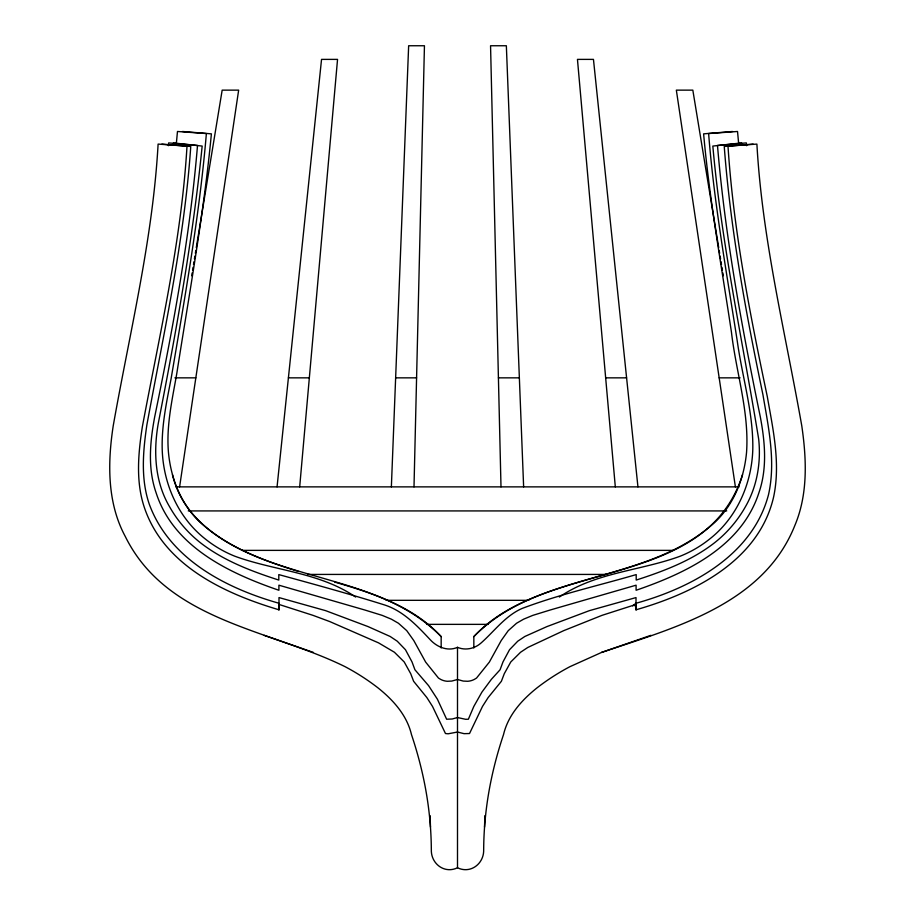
<?xml version="1.0" encoding="UTF-8"?>
<svg xmlns="http://www.w3.org/2000/svg" width="915" height="915" viewBox="0 0 915 915"><rect width="100%" height="100%" fill="white"/><g stroke="black" fill="none" stroke-linecap="round" stroke-linejoin="round"><path stroke-width="1.37" d="M414.003 486.872L424.446 45.75L408.65 45.75L391.368 486.872M484.515 827.057L484.904 815.631M299.685 486.872L337.543 59.384L321.542 59.384L277.062 486.872M176.298 143.975L177.476 131.486L206.378 133.544C199.436 215.871 184.876 297.318 171.094 378.707C166.576 402.028 161.532 425.555 162.207 449.459C163.247 483.6 178.128 517.718 205.337 539.015A115.816 115.816 0 0 0 234.983 556.274C274.877 570.869 319.678 572.321 355.638 597.038M168.383 145.702L168.657 142.912L197.514 145.462C189.885 236.836 173.152 327.09 154.704 416.805C150.003 441.796 147.567 468.286 156.099 492.762C173.495 546.884 229.082 573.145 278.903 590.267L278.903 585.188L364.81 610.008L382.218 615.383L391.368 619.181L398.448 623.252L406.763 630.675L413.797 640.569L425.647 662.094L438.479 678.072L440.664 679.399A16.916 16.916 0 0 0 447.286 681.275L451.793 681.069L457.5 679.49L463.207 681.069L467.714 681.275A16.916 16.916 0 0 0 474.336 679.399L476.521 678.072L489.353 662.094L501.203 640.569L508.237 630.675L516.552 623.252L523.632 619.181L532.782 615.383L550.19 610.008L636.097 585.188L636.097 590.267C685.918 573.145 741.505 546.884 758.901 492.762C767.433 468.286 764.997 441.796 760.296 416.805C741.848 327.09 725.115 236.836 717.486 145.462L746.343 142.912L746.617 145.702M179.603 486.872L238.655 90.139L222.173 90.139L196.29 247.633M191.67 275.758L192.127 272.956M192.596 270.142L193.054 267.329M193.511 264.515L193.98 261.701M194.438 258.888L194.906 256.074M195.364 253.261L195.833 250.447M473.833 647.957L473.833 636.611C538.924 570.045 647.431 584.513 715.381 521.813C734.345 503.73 744.192 477.973 746.56 452.239C749.316 411.636 736.06 372.211 731.451 332.214C721.535 266.185 709.56 200.396 703.612 133.853L732.503 131.486M742.534 474.713C705.534 590.907 546.552 558.024 473.833 636.611M634.633 605.741L636.005 603.26C691.923 587.75 752.862 554.902 768.543 494.535C775.931 461.457 768.486 427.511 762.95 394.788C745.862 312.758 730.57 230.145 724.245 146.492L753.125 144.09M632.711 605.913L636.005 603.26M559.362 597.038C595.322 572.321 640.123 570.869 680.017 556.274A115.816 115.816 0 0 0 709.663 539.015C736.872 517.718 751.764 483.6 752.793 449.459C753.48 412.882 742.34 377.495 737.33 341.547C726.624 272.384 714.066 203.393 708.622 133.544L737.524 131.486L738.702 143.975M601.635 652.406L569.942 666.669A225.456 225.456 0 0 0 537.082 687.817C521.882 699.952 508.122 715.118 503.536 734.551C490.886 772.283 483.921 810.187 483.669 849.749C484.126 863.543 470.642 874.202 457.5 867.763C444.358 874.202 430.874 863.543 431.331 849.749C431.079 810.187 424.114 772.283 411.464 734.551C406.878 715.118 393.118 699.952 377.918 687.817A225.456 225.456 0 0 0 345.058 666.669C269.09 629.177 167.068 621.125 125.252 536.43C107.044 502.667 107.57 462.761 113.22 425.841C129.758 332.214 152.794 239.364 158.101 144.09L187.003 146.137C181.399 240.977 159.759 333.712 142.34 426.813C138.256 453.245 135.66 481.05 144.17 506.921C163.499 565.298 224.095 593.458 278.766 609.733L278.766 604.369L313.022 615.36L329.743 621.571L378.547 642.868L394.411 652.235L404.213 661.957L410.709 673.68L413.626 681.298L426.882 697.596L432.509 706.426L445.479 733.533L448.144 733.796L457.5 732.034L464.031 733.658L469.521 733.533L482.491 706.426L488.118 697.596L501.374 681.298L504.291 673.68L510.787 661.957L520.589 652.235L527.806 647.454L563.674 630.664L601.979 615.36L636.234 604.369L636.234 609.733C693.97 593.137 758.878 560.895 773.61 496.982C780.724 463.619 773.061 429.512 767.296 396.572C749.911 313.879 733.475 230.626 727.997 146.137L756.899 144.09C762.206 239.364 785.242 332.214 801.78 425.841C806.584 458.895 808.117 494.02 794.861 525.439C763.339 604.609 674.355 627.736 601.635 652.406L650.874 635.342M741.63 142.912L712.831 146.068C721.603 244.774 742.763 341.661 758.695 439.257C761.143 462.487 757.128 486.46 745.382 506.807A122.084 122.084 0 0 1 714.672 542.675C691.58 560.689 663.798 571.143 636.2 580.076L636.2 574.597C598.101 585.726 559.099 594.418 521.95 608.509C505.206 615.909 494.352 631.259 480.993 643.051C474.679 648.701 465.38 650.737 457.5 647.328C447.812 651.697 436.913 647.054 430.142 639.642C416.668 625.242 402.428 610.122 382.87 604.426C348.432 593.629 313.605 584.147 278.8 574.597L278.8 580.076C251.202 571.143 223.432 560.678 200.328 542.675A122.084 122.084 0 0 1 169.607 506.807C154.692 481.622 153.297 451.187 158.352 422.982C176.172 331.219 192.848 239.147 202.169 146.068L173.37 142.912M174.891 377.849L195.833 377.849M288.408 377.849L309.339 377.849M395.646 377.849L416.588 377.849M498.412 377.849L519.354 377.849M605.661 377.849L626.592 377.849M719.167 377.849L740.109 377.849M175.874 486.872L739.126 486.872M188.284 510.925L726.716 510.925M242.303 550.373L672.697 550.373M307.669 574.426L607.331 574.426M386.187 600.32L528.813 600.32M426.745 624.362L488.255 624.362M182.497 131.486L211.388 133.853C203.77 214.19 189.245 293.658 176.812 373.354C172.283 399.375 166.175 425.647 168.44 452.239C170.808 477.973 180.655 503.73 199.619 521.813C267.615 584.433 376.019 570.182 441.167 636.611L441.167 647.957M161.875 144.09L190.755 146.492C184.327 240.485 163.854 332.58 146.858 424.995C143.026 451.175 140.544 478.728 149.294 504.234C169.435 559.088 225.948 588.265 278.995 603.26M334.661 582.077C372.92 593.149 413.397 606.416 441.167 636.611M298.256 571.383C247.782 555.817 186.374 532.015 172.466 474.713M264.126 635.342L313.365 652.406M718.71 247.633L692.827 90.139L676.345 90.139L735.397 486.872M719.167 250.447L719.636 253.261M720.094 256.074L720.562 258.888M721.02 261.701L721.489 264.515M721.946 267.329L722.404 270.142M722.873 272.956L723.33 275.758M637.938 486.872L593.458 59.384L577.457 59.384L615.315 486.872M523.632 486.872L506.35 45.75L490.554 45.75L500.997 486.872M430.096 815.631L430.485 827.057M636.005 610.111L636.005 597.575L589.397 610.648L546.918 626.603L524.844 636.474L517.753 641.198L509.529 649.73L502.998 661.9L500.059 669.78L491.366 679.353L481.862 692.198L473.833 706.426L468.377 719.213L465.666 719.304L457.5 717.543L452.204 718.996L446.623 719.213L437.393 699.186L428.586 685.655L414.941 669.78L412.002 661.9L405.471 649.73L397.247 641.198L390.156 636.474L368.082 626.603L325.603 610.648L278.995 597.575L278.995 610.111M457.5 647.328L457.5 867.763"/></g></svg>
